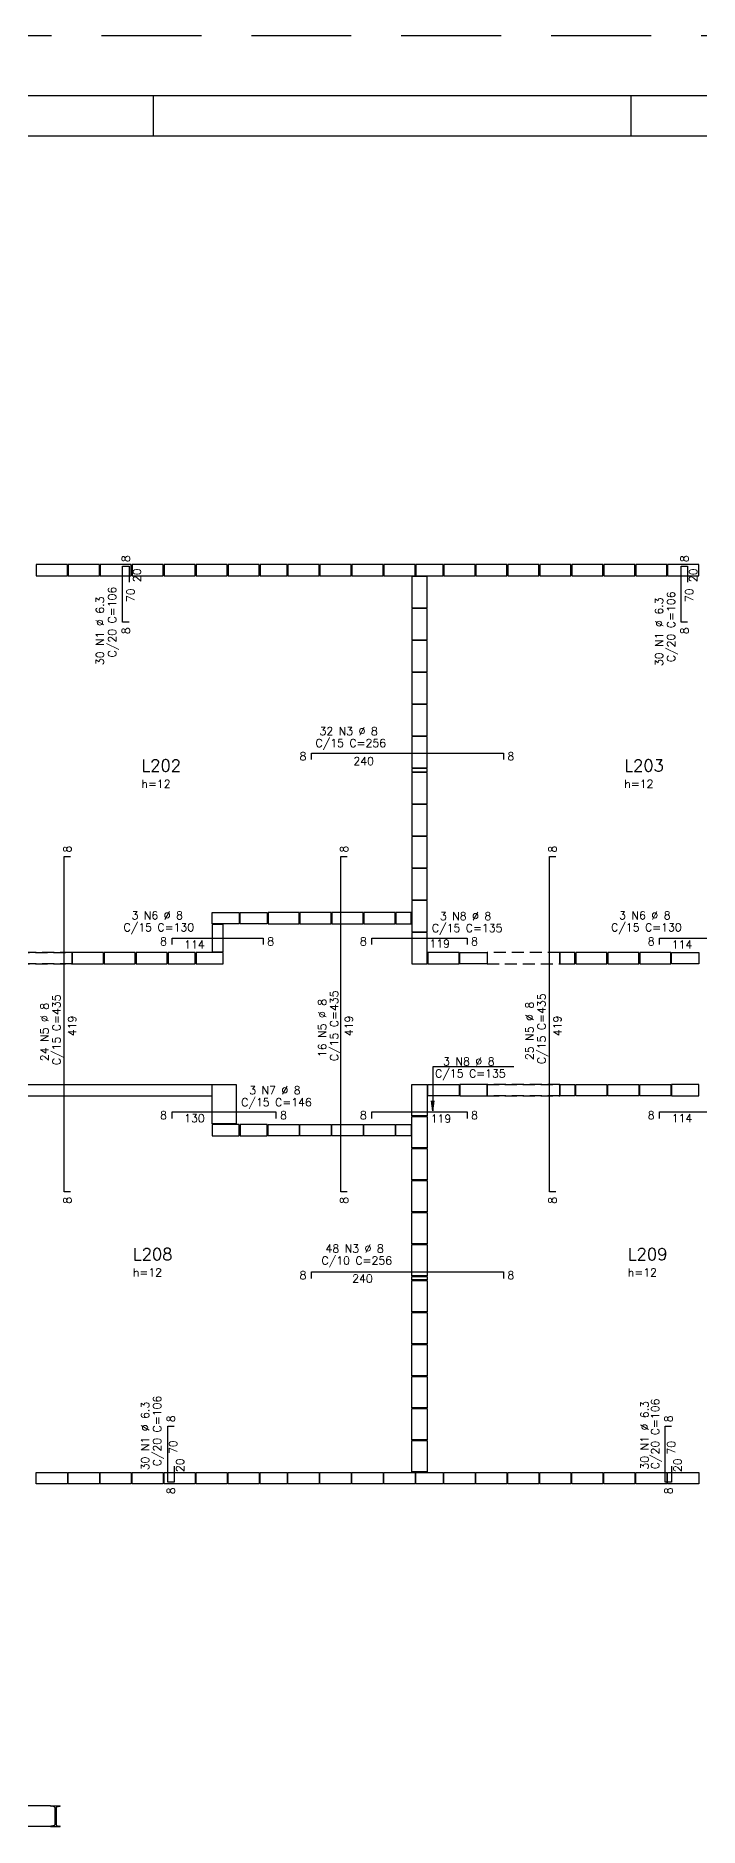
# Model space of a CAD drawing. Extents: x -1 to 121, y -1 to 86.
# Drawn here: x 30.16 to 46.76, y 41.02 to 85.8 of the extents above; entities that cross this region are included whole.
import ezdxf

# ---------------------------------------------------------------- set-up
doc = ezdxf.new("R2010")
doc.units = 0
doc.header["$MEASUREMENT"] = 0
doc.linetypes.add('ESTILO_TQS_0001', pattern=[0.45, 0.3, -0.15])
doc.linetypes.add('HIDDEN', pattern=[0.375, 0.25, -0.125])
doc.layers.get('0').update_dxf_attribs({"linetype": 'CONTINUOUS'})
doc.layers.get('Defpoints').update_dxf_attribs({"linetype": 'CONTINUOUS'})
for name, color, linetype in [('ARQ_FOLHA', 7, 'CONTINUOUS'), ('PENA_01', 1, 'CONTINUOUS'), ('PENA_02', 2, 'CONTINUOUS'), ('PENA_03', 3, 'CONTINUOUS'), ('PENA_05', 5, 'CONTINUOUS')]:
    doc.layers.add(name, color=color, linetype=linetype)
doc.styles.get("Standard").update_dxf_attribs({"font": 'ROMANS.SHX'})

# ---------------------------------------------------------------- blocks, each defined once
blk = doc.blocks.new('FOLHA A0 - 1189 X 841')
at = {"layer": 'ARQ_FOLHA', "color": 1}
for p, q in [((-859.5, 831), (-859.5, 841)), ((-740, 831), (-740, 841))]:
    blk.add_line(p, q, dxfattribs=at)
for points in [[(-1189, 0), (0, 0), (0, 841), (-1189, 841)], [(-10, 10), (-1164, 10), (-1164, 831), (-10, 831)]]:
    blk.add_lwpolyline(points, close=True, dxfattribs=at)
at = {"layer": 'Defpoints', "color": 8, "linetype": 'HIDDEN', "ltscale": 100}
blk.add_lwpolyline([(-1204, -15), (15, -15), (15, 856), (-1204, 856)], close=True, dxfattribs=at)
blk = doc.blocks.new('*U27')
blk.add_blockref('FOLHA A0 - 1189 X 841', (0, 0))

msp = doc.modelspace()

# ---------------------------------------------------------------- linework, layer by layer
at = {"layer": 'PENA_01', "linetype": 'Continuous'}
for p, q in [((30.949, 72.584), (30.169, 72.584)), ((30.169, 72.584), (30.169, 72.304)), ((30.949, 72.304), (30.949, 72.584)), ((31.749, 72.584), (30.969, 72.584)), ((30.969, 72.584), (30.969, 72.304)), ((31.749, 72.304), (31.749, 72.584)), ((32.549, 72.584), (31.769, 72.584)), ((31.769, 72.584), (31.769, 72.304)), ((32.549, 72.304), (32.549, 72.584)), ((33.349, 72.584), (32.569, 72.584)), ((32.569, 72.584), (32.569, 72.304)), ((33.349, 72.304), (33.349, 72.584)), ((34.149, 72.584), (33.369, 72.584)), ((33.369, 72.584), (33.369, 72.304)), ((34.149, 72.304), (34.149, 72.584)), ((34.949, 72.584), (34.169, 72.584)), ((34.169, 72.584), (34.169, 72.304)), ((34.949, 72.304), (34.949, 72.584)), ((35.749, 72.584), (34.969, 72.584)), ((34.969, 72.584), (34.969, 72.304)), ((35.749, 72.304), (35.749, 72.584)), ((36.449, 72.584), (35.769, 72.584)), ((35.769, 72.584), (35.769, 72.304)), ((36.449, 72.304), (36.449, 72.584)), ((37.249, 72.584), (36.469, 72.584)), ((36.469, 72.584), (36.469, 72.304)), ((37.249, 72.304), (37.249, 72.584)), ((38.049, 72.584), (37.269, 72.584)), ((37.269, 72.584), (37.269, 72.304)), ((38.049, 72.304), (38.049, 72.584)), ((38.849, 72.584), (38.069, 72.584)), ((38.069, 72.584), (38.069, 72.304)), ((38.849, 72.304), (38.849, 72.584)), ((39.649, 72.584), (38.869, 72.584)), ((38.869, 72.584), (38.869, 72.304)), ((39.649, 72.304), (39.649, 72.584)), ((40.349, 72.584), (39.669, 72.584)), ((39.669, 72.584), (39.669, 72.304)), ((40.349, 72.304), (40.349, 72.584)), ((41.149, 72.584), (40.369, 72.584)), ((40.369, 72.584), (40.369, 72.304)), ((41.149, 72.304), (41.149, 72.584)), ((41.949, 72.584), (41.169, 72.584)), ((41.169, 72.584), (41.169, 72.304)), ((41.949, 72.304), (41.949, 72.584)), ((42.749, 72.584), (41.969, 72.584)), ((41.969, 72.584), (41.969, 72.304)), ((42.749, 72.304), (42.749, 72.584)), ((43.549, 72.584), (42.769, 72.584)), ((42.769, 72.584), (42.769, 72.304)), ((43.549, 72.304), (43.549, 72.584)), ((44.349, 72.584), (43.569, 72.584)), ((43.569, 72.584), (43.569, 72.304)), ((44.349, 72.304), (44.349, 72.584)), ((45.149, 72.584), (44.369, 72.584)), ((44.369, 72.584), (44.369, 72.304)), ((45.149, 72.304), (45.149, 72.584)), ((45.949, 72.584), (45.169, 72.584)), ((45.169, 72.584), (45.169, 72.304)), ((45.949, 72.304), (45.949, 72.584)), ((46.749, 72.584), (45.969, 72.584)), ((45.969, 72.584), (45.969, 72.304)), ((46.749, 72.304), (46.749, 72.584)), ((30.169, 72.304), (30.949, 72.304)), ((30.969, 72.304), (31.749, 72.304)), ((31.769, 72.304), (32.549, 72.304)), ((32.569, 72.304), (33.349, 72.304)), ((33.369, 72.304), (34.149, 72.304)), ((34.169, 72.304), (34.949, 72.304)), ((34.969, 72.304), (35.749, 72.304)), ((35.769, 72.304), (36.449, 72.304)), ((36.469, 72.304), (37.249, 72.304)), ((37.269, 72.304), (38.049, 72.304)), ((38.069, 72.304), (38.849, 72.304)), ((38.869, 72.304), (39.649, 72.304)), ((39.569, 72.284), (39.569, 71.504)), ((39.949, 72.284), (39.569, 72.284)), ((39.669, 72.304), (40.349, 72.304)), ((39.949, 71.504), (39.949, 72.284)), ((40.369, 72.304), (41.149, 72.304)), ((41.169, 72.304), (41.949, 72.304)), ((41.969, 72.304), (42.749, 72.304)), ((42.769, 72.304), (43.549, 72.304)), ((43.569, 72.304), (44.349, 72.304)), ((44.369, 72.304), (45.149, 72.304)), ((45.169, 72.304), (45.949, 72.304)), ((45.969, 72.304), (46.749, 72.304)), ((39.569, 71.504), (39.949, 71.504)), ((39.569, 71.484), (39.569, 70.704)), ((39.949, 71.484), (39.569, 71.484)), ((39.949, 70.704), (39.949, 71.484)), ((39.569, 70.704), (39.949, 70.704)), ((39.569, 70.684), (39.569, 69.904)), ((39.949, 70.684), (39.569, 70.684)), ((39.949, 69.904), (39.949, 70.684)), ((39.569, 69.904), (39.949, 69.904)), ((39.569, 69.884), (39.569, 69.104)), ((39.949, 69.884), (39.569, 69.884)), ((39.949, 69.104), (39.949, 69.884)), ((39.569, 69.104), (39.949, 69.104)), ((39.569, 69.084), (39.569, 68.304)), ((39.949, 69.084), (39.569, 69.084)), ((39.949, 68.304), (39.949, 69.084)), ((39.569, 68.304), (39.949, 68.304)), ((39.569, 68.284), (39.569, 67.504)), ((39.949, 68.284), (39.569, 68.284)), ((39.949, 67.504), (39.949, 68.284)), ((39.569, 67.504), (39.949, 67.504)), ((39.949, 67.484), (39.569, 67.484)), ((39.569, 67.484), (39.569, 67.404)), ((39.569, 67.404), (39.949, 67.404)), ((39.569, 67.384), (39.569, 66.604)), ((39.949, 67.384), (39.569, 67.384)), ((39.949, 67.404), (39.949, 67.484)), ((39.949, 66.604), (39.949, 67.384)), ((39.569, 66.604), (39.949, 66.604)), ((39.569, 66.584), (39.569, 65.804)), ((39.949, 66.584), (39.569, 66.584)), ((39.949, 65.804), (39.949, 66.584)), ((39.569, 65.804), (39.949, 65.804)), ((39.569, 65.784), (39.569, 65.004)), ((39.949, 65.784), (39.569, 65.784)), ((39.949, 65.004), (39.949, 65.784)), ((39.569, 65.004), (39.949, 65.004)), ((39.569, 64.984), (39.569, 64.204)), ((39.949, 64.984), (39.569, 64.984)), ((39.949, 64.204), (39.949, 64.984)), ((39.569, 64.204), (39.949, 64.204)), ((39.569, 64.184), (39.569, 63.404)), ((39.949, 64.184), (39.569, 64.184)), ((39.949, 63.404), (39.949, 64.184)), ((34.569, 63.884), (35.249, 63.884)), ((34.569, 63.604), (34.569, 63.884)), ((35.249, 63.604), (34.569, 63.604)), ((35.249, 63.884), (35.249, 63.604)), ((35.269, 63.884), (35.949, 63.884)), ((35.269, 63.604), (35.269, 63.884)), ((35.949, 63.604), (35.269, 63.604)), ((35.949, 63.884), (35.949, 63.604)), ((36.749, 63.884), (35.969, 63.884)), ((35.969, 63.884), (35.969, 63.604)), ((35.969, 63.604), (36.749, 63.604)), ((36.749, 63.604), (36.749, 63.884)), ((37.549, 63.884), (36.769, 63.884)), ((36.769, 63.884), (36.769, 63.604)), ((36.769, 63.604), (37.549, 63.604)), ((37.549, 63.604), (37.549, 63.884)), ((38.349, 63.884), (37.569, 63.884)), ((37.569, 63.884), (37.569, 63.604)), ((37.569, 63.604), (38.349, 63.604)), ((38.349, 63.604), (38.349, 63.884)), ((39.149, 63.884), (38.369, 63.884)), ((38.369, 63.884), (38.369, 63.604)), ((38.369, 63.604), (39.149, 63.604)), ((39.149, 63.604), (39.149, 63.884)), ((39.549, 63.884), (39.169, 63.884)), ((39.169, 63.884), (39.169, 63.604)), ((39.169, 63.604), (39.549, 63.604)), ((39.549, 63.604), (39.549, 63.884)), ((34.569, 63.584), (34.569, 62.904)), ((34.849, 63.584), (34.569, 63.584)), ((34.849, 62.904), (34.849, 63.584)), ((39.569, 63.404), (39.949, 63.404)), ((39.569, 63.384), (39.569, 62.604)), ((39.949, 63.384), (39.569, 63.384)), ((39.949, 62.604), (39.949, 63.384)), ((31.849, 62.884), (31.069, 62.884)), ((31.069, 62.884), (31.069, 62.604)), ((31.849, 62.604), (31.849, 62.884)), ((32.649, 62.884), (31.869, 62.884)), ((31.869, 62.884), (31.869, 62.604)), ((32.649, 62.604), (32.649, 62.884)), ((33.449, 62.884), (32.669, 62.884)), ((32.669, 62.884), (32.669, 62.604)), ((33.449, 62.604), (33.449, 62.884)), ((34.149, 62.884), (33.469, 62.884)), ((33.469, 62.884), (33.469, 62.604)), ((34.149, 62.604), (34.149, 62.884)), ((34.849, 62.884), (34.169, 62.884)), ((34.169, 62.884), (34.169, 62.604)), ((34.569, 62.904), (34.849, 62.904)), ((34.849, 62.604), (34.849, 62.884)), ((40.749, 62.884), (39.969, 62.884)), ((39.969, 62.884), (39.969, 62.604)), ((40.749, 62.604), (40.749, 62.884)), ((40.769, 62.884), (41.449, 62.884)), ((40.769, 62.604), (40.769, 62.884)), ((41.449, 62.884), (41.449, 62.604)), ((43.649, 62.884), (43.269, 62.884)), ((43.269, 62.884), (43.269, 62.604)), ((43.649, 62.604), (43.649, 62.884)), ((44.449, 62.884), (43.669, 62.884)), ((43.669, 62.884), (43.669, 62.604)), ((44.449, 62.604), (44.449, 62.884)), ((45.249, 62.884), (44.469, 62.884)), ((44.469, 62.884), (44.469, 62.604)), ((45.249, 62.604), (45.249, 62.884)), ((46.049, 62.884), (45.269, 62.884)), ((45.269, 62.884), (45.269, 62.604)), ((46.049, 62.604), (46.049, 62.884)), ((46.069, 62.884), (46.749, 62.884)), ((46.069, 62.604), (46.069, 62.884)), ((46.749, 62.884), (46.749, 62.604)), ((31.069, 62.604), (31.849, 62.604)), ((31.869, 62.604), (32.649, 62.604)), ((32.669, 62.604), (33.449, 62.604)), ((33.469, 62.604), (34.149, 62.604)), ((34.169, 62.604), (34.849, 62.604)), ((39.569, 62.604), (39.949, 62.604)), ((39.969, 62.604), (40.749, 62.604)), ((41.449, 62.604), (40.769, 62.604)), ((43.269, 62.604), (43.649, 62.604)), ((43.669, 62.604), (44.449, 62.604)), ((44.469, 62.604), (45.249, 62.604)), ((45.269, 62.604), (46.049, 62.604)), ((46.749, 62.604), (46.069, 62.604)), ((27.749, 59.584), (34.569, 59.584)), ((39.569, 58.804), (39.569, 59.584)), ((39.569, 59.584), (39.949, 59.584)), ((39.949, 59.584), (39.949, 58.804)), ((39.969, 59.304), (39.969, 59.584)), ((39.969, 59.584), (40.749, 59.584)), ((40.749, 59.584), (40.749, 59.304)), ((41.449, 59.584), (40.769, 59.584)), ((40.769, 59.584), (40.769, 59.304)), ((41.449, 59.304), (41.449, 59.584)), ((43.269, 59.584), (43.649, 59.584)), ((43.269, 59.304), (43.269, 59.584)), ((43.649, 59.584), (43.649, 59.304)), ((43.669, 59.304), (43.669, 59.584)), ((43.669, 59.584), (44.449, 59.584)), ((44.449, 59.584), (44.449, 59.304)), ((44.469, 59.304), (44.469, 59.584)), ((44.469, 59.584), (45.249, 59.584)), ((45.249, 59.584), (45.249, 59.304)), ((45.269, 59.304), (45.269, 59.584)), ((45.269, 59.584), (46.049, 59.584)), ((46.049, 59.584), (46.049, 59.304)), ((46.749, 59.584), (46.069, 59.584)), ((46.069, 59.584), (46.069, 59.304)), ((46.749, 59.304), (46.749, 59.584)), ((27.749, 59.304), (34.569, 59.304)), ((40.749, 59.304), (39.969, 59.304)), ((40.769, 59.304), (41.449, 59.304)), ((43.649, 59.304), (43.269, 59.304)), ((44.449, 59.304), (43.669, 59.304)), ((45.249, 59.304), (44.469, 59.304)), ((46.049, 59.304), (45.269, 59.304)), ((46.069, 59.304), (46.749, 59.304)), ((39.949, 58.804), (39.569, 58.804)), ((39.569, 58.004), (39.569, 58.784)), ((39.569, 58.784), (39.949, 58.784)), ((39.949, 58.784), (39.949, 58.004)), ((35.249, 58.584), (34.569, 58.584)), ((34.569, 58.584), (34.569, 58.304)), ((34.569, 58.304), (35.249, 58.304)), ((35.249, 58.304), (35.249, 58.584)), ((35.949, 58.584), (35.269, 58.584)), ((35.269, 58.584), (35.269, 58.304)), ((35.269, 58.304), (35.949, 58.304)), ((35.949, 58.304), (35.949, 58.584)), ((35.969, 58.304), (35.969, 58.584)), ((35.969, 58.584), (36.749, 58.584)), ((36.749, 58.304), (35.969, 58.304)), ((36.749, 58.584), (36.749, 58.304)), ((36.769, 58.304), (36.769, 58.584)), ((36.769, 58.584), (37.549, 58.584)), ((37.549, 58.304), (36.769, 58.304)), ((37.549, 58.584), (37.549, 58.304)), ((37.569, 58.304), (37.569, 58.584)), ((37.569, 58.584), (38.349, 58.584)), ((38.349, 58.304), (37.569, 58.304)), ((38.349, 58.584), (38.349, 58.304)), ((38.369, 58.304), (38.369, 58.584)), ((38.369, 58.584), (39.149, 58.584)), ((39.149, 58.304), (38.369, 58.304)), ((39.149, 58.584), (39.149, 58.304)), ((39.169, 58.584), (39.549, 58.584)), ((39.169, 58.304), (39.169, 58.584)), ((39.549, 58.304), (39.169, 58.304)), ((39.549, 58.584), (39.549, 58.304)), ((39.949, 58.004), (39.569, 58.004)), ((39.569, 57.204), (39.569, 57.984)), ((39.569, 57.984), (39.949, 57.984)), ((39.949, 57.984), (39.949, 57.204)), ((39.949, 57.204), (39.569, 57.204)), ((39.569, 56.404), (39.569, 57.184)), ((39.569, 57.184), (39.949, 57.184)), ((39.949, 57.184), (39.949, 56.404)), ((39.949, 56.404), (39.569, 56.404)), ((39.569, 55.604), (39.569, 56.384)), ((39.569, 56.384), (39.949, 56.384)), ((39.949, 56.384), (39.949, 55.604)), ((39.949, 55.604), (39.569, 55.604)), ((39.569, 54.804), (39.569, 55.584)), ((39.569, 55.584), (39.949, 55.584)), ((39.949, 55.584), (39.949, 54.804)), ((39.949, 54.804), (39.569, 54.804)), ((39.569, 54.704), (39.569, 54.784)), ((39.569, 54.784), (39.949, 54.784)), ((39.949, 54.704), (39.569, 54.704)), ((39.569, 53.904), (39.569, 54.684)), ((39.569, 54.684), (39.949, 54.684)), ((39.949, 54.784), (39.949, 54.704)), ((39.949, 54.684), (39.949, 53.904)), ((39.949, 53.904), (39.569, 53.904)), ((39.569, 53.104), (39.569, 53.884)), ((39.569, 53.884), (39.949, 53.884)), ((39.949, 53.884), (39.949, 53.104)), ((39.949, 53.104), (39.569, 53.104)), ((39.569, 52.304), (39.569, 53.084)), ((39.569, 53.084), (39.949, 53.084)), ((39.949, 53.084), (39.949, 52.304)), ((39.949, 52.304), (39.569, 52.304)), ((39.569, 51.504), (39.569, 52.284)), ((39.569, 52.284), (39.949, 52.284)), ((39.949, 52.284), (39.949, 51.504)), ((39.949, 51.504), (39.569, 51.504)), ((39.569, 50.704), (39.569, 51.484)), ((39.569, 51.484), (39.949, 51.484)), ((39.949, 51.484), (39.949, 50.704)), ((39.949, 50.704), (39.569, 50.704)), ((39.569, 49.904), (39.569, 50.684)), ((39.569, 50.684), (39.949, 50.684)), ((39.949, 50.684), (39.949, 49.904)), ((30.169, 49.884), (30.949, 49.884)), ((30.169, 49.604), (30.169, 49.884)), ((30.949, 49.884), (30.949, 49.604)), ((30.969, 49.884), (31.749, 49.884)), ((30.969, 49.604), (30.969, 49.884)), ((31.749, 49.884), (31.749, 49.604)), ((31.769, 49.884), (32.549, 49.884)), ((31.769, 49.604), (31.769, 49.884)), ((32.549, 49.884), (32.549, 49.604)), ((32.569, 49.884), (33.349, 49.884)), ((32.569, 49.604), (32.569, 49.884)), ((33.349, 49.884), (33.349, 49.604)), ((33.369, 49.884), (34.149, 49.884)), ((33.369, 49.604), (33.369, 49.884)), ((34.149, 49.884), (34.149, 49.604)), ((34.169, 49.884), (34.949, 49.884)), ((34.169, 49.604), (34.169, 49.884)), ((34.949, 49.884), (34.949, 49.604)), ((34.969, 49.884), (35.749, 49.884)), ((34.969, 49.604), (34.969, 49.884)), ((35.749, 49.884), (35.749, 49.604)), ((35.769, 49.884), (36.449, 49.884)), ((35.769, 49.604), (35.769, 49.884)), ((36.449, 49.884), (36.449, 49.604)), ((36.469, 49.884), (37.249, 49.884)), ((36.469, 49.604), (36.469, 49.884)), ((37.249, 49.884), (37.249, 49.604)), ((37.269, 49.884), (38.049, 49.884)), ((37.269, 49.604), (37.269, 49.884)), ((38.049, 49.884), (38.049, 49.604)), ((38.069, 49.884), (38.849, 49.884)), ((38.069, 49.604), (38.069, 49.884)), ((38.849, 49.884), (38.849, 49.604)), ((38.869, 49.884), (39.649, 49.884)), ((38.869, 49.604), (38.869, 49.884)), ((39.949, 49.904), (39.569, 49.904)), ((39.649, 49.884), (39.649, 49.604)), ((39.669, 49.884), (40.349, 49.884)), ((39.669, 49.604), (39.669, 49.884)), ((40.349, 49.884), (40.349, 49.604)), ((40.369, 49.884), (41.149, 49.884)), ((40.369, 49.604), (40.369, 49.884)), ((41.149, 49.884), (41.149, 49.604)), ((41.169, 49.884), (41.949, 49.884)), ((41.169, 49.604), (41.169, 49.884)), ((41.949, 49.884), (41.949, 49.604)), ((41.969, 49.884), (42.749, 49.884)), ((41.969, 49.604), (41.969, 49.884)), ((42.749, 49.884), (42.749, 49.604)), ((42.769, 49.884), (43.549, 49.884)), ((42.769, 49.604), (42.769, 49.884)), ((43.549, 49.884), (43.549, 49.604)), ((43.569, 49.884), (44.349, 49.884)), ((43.569, 49.604), (43.569, 49.884)), ((44.349, 49.884), (44.349, 49.604)), ((44.369, 49.884), (45.149, 49.884)), ((44.369, 49.604), (44.369, 49.884)), ((45.149, 49.884), (45.149, 49.604)), ((45.169, 49.884), (45.949, 49.884)), ((45.169, 49.604), (45.169, 49.884)), ((45.949, 49.884), (45.949, 49.604)), ((45.969, 49.884), (46.749, 49.884)), ((45.969, 49.604), (45.969, 49.884)), ((46.749, 49.884), (46.749, 49.604)), ((30.949, 49.604), (30.169, 49.604)), ((31.749, 49.604), (30.969, 49.604)), ((32.549, 49.604), (31.769, 49.604)), ((33.349, 49.604), (32.569, 49.604)), ((34.149, 49.604), (33.369, 49.604)), ((34.949, 49.604), (34.169, 49.604)), ((35.749, 49.604), (34.969, 49.604)), ((36.449, 49.604), (35.769, 49.604)), ((37.249, 49.604), (36.469, 49.604)), ((38.049, 49.604), (37.269, 49.604)), ((38.849, 49.604), (38.069, 49.604)), ((39.649, 49.604), (38.869, 49.604)), ((40.349, 49.604), (39.669, 49.604)), ((41.149, 49.604), (40.369, 49.604)), ((41.949, 49.604), (41.169, 49.604)), ((42.749, 49.604), (41.969, 49.604)), ((43.549, 49.604), (42.769, 49.604)), ((44.349, 49.604), (43.569, 49.604)), ((45.149, 49.604), (44.369, 49.604)), ((45.949, 49.604), (45.169, 49.604)), ((46.749, 49.604), (45.969, 49.604)), ((30.528, 41.556), (27.169, 41.556)), ((30.528, 41.036), (27.169, 41.036))]:
    msp.add_line(p, q, dxfattribs=at)
at = {"layer": 'PENA_01', "linetype": 'ESTILO_TQS_0001'}
for points in [[(29.249, 62.884), (29.249, 62.604), (31.069, 62.604), (31.069, 62.884), (29.249, 62.884)], [(29.249, 62.884), (31.069, 62.884), (31.069, 62.604), (29.249, 62.604), (29.249, 62.884)], [(41.449, 62.884), (41.449, 62.604), (43.269, 62.604), (43.269, 62.884), (41.449, 62.884)], [(41.449, 62.884), (41.449, 62.604), (43.269, 62.604), (43.269, 62.884), (41.449, 62.884)], [(41.449, 59.584), (41.449, 59.304), (43.269, 59.304), (43.269, 59.584), (41.449, 59.584)], [(41.449, 59.584), (43.269, 59.584), (43.269, 59.304), (41.449, 59.304), (41.449, 59.584)]]:
    msp.add_lwpolyline(points, dxfattribs=at)
at = {"layer": 'PENA_02', "linetype": 'Continuous'}
for p, q in [((34.569, 59.584), (35.169, 59.584)), ((34.569, 58.604), (34.569, 59.584)), ((35.169, 59.584), (35.169, 58.604)), ((35.169, 58.604), (34.569, 58.604))]:
    msp.add_line(p, q, dxfattribs=at)
at = {"layer": 'PENA_03', "linetype": 'Continuous'}
for p, q in [((30.528, 41.556), (30.769, 41.556)), ((30.615, 41.532), (30.54, 41.544)), ((30.632, 41.512), (30.632, 41.08)), ((30.649, 41.276), (30.649, 41.316)), ((30.665, 41.512), (30.665, 41.08)), ((30.682, 41.532), (30.757, 41.544)), ((30.528, 41.036), (30.769, 41.036)), ((30.615, 41.06), (30.54, 41.048)), ((30.682, 41.06), (30.757, 41.048))]:
    msp.add_line(p, q, dxfattribs=at)
msp.add_lwpolyline([(42.118, 60.029), (40.097, 60.029), (40.097, 58.926), (40.064, 59.174), (40.097, 58.926), (40.129, 59.174)], dxfattribs=at)
for centre, radius, start, end in [((30.54, 41.556), 0.0123, 180, 270), ((30.612, 41.512), 0.0205, 0, 81.1582), ((30.685, 41.512), 0.0205, 98.8418, 180), ((30.757, 41.556), 0.0123, 270, 0), ((30.54, 41.036), 0.0123, 90, 180), ((30.612, 41.08), 0.0205, 278.8418, 0), ((30.685, 41.08), 0.0205, 180, 261.1582), ((30.757, 41.036), 0.0123, 0, 90)]:
    msp.add_arc(centre, radius, start, end, dxfattribs=at)
at = {"layer": 'PENA_05', "linetype": 'Continuous'}
for p, q in [((32.331, 71.144), (32.331, 72.544)), ((32.331, 72.544), (32.491, 72.544)), ((32.491, 72.544), (32.491, 72.144)), ((46.309, 71.144), (46.309, 72.544)), ((46.309, 72.544), (46.469, 72.544)), ((46.469, 72.544), (46.469, 72.144)), ((32.491, 71.144), (32.331, 71.144)), ((46.469, 71.144), (46.309, 71.144)), ((37.059, 67.712), (37.059, 67.872)), ((37.059, 67.872), (41.859, 67.872)), ((41.859, 67.872), (41.859, 67.712)), ((30.869, 56.904), (30.869, 65.284)), ((30.869, 65.284), (31.029, 65.284)), ((37.793, 56.904), (37.793, 65.284)), ((37.793, 65.284), (37.953, 65.284)), ((43.009, 56.904), (43.009, 65.284)), ((43.009, 65.284), (43.169, 65.284)), ((33.569, 63.084), (33.569, 63.244)), ((33.569, 63.244), (35.849, 63.244)), ((35.849, 63.244), (35.849, 63.084)), ((38.569, 63.084), (38.569, 63.244)), ((38.569, 63.244), (40.949, 63.244)), ((40.949, 63.244), (40.949, 63.084)), ((45.769, 63.084), (45.769, 63.244)), ((45.769, 63.244), (48.049, 63.244)), ((33.569, 58.74), (33.569, 58.9)), ((33.569, 58.9), (36.169, 58.9)), ((36.169, 58.9), (36.169, 58.74)), ((38.569, 58.74), (38.569, 58.9)), ((38.569, 58.9), (40.949, 58.9)), ((40.949, 58.9), (40.949, 58.74)), ((45.769, 58.74), (45.769, 58.9)), ((45.769, 58.9), (48.049, 58.9)), ((31.029, 56.904), (30.869, 56.904)), ((37.953, 56.904), (37.793, 56.904)), ((43.169, 56.904), (43.009, 56.904)), ((37.059, 54.741), (37.059, 54.901)), ((37.059, 54.901), (41.859, 54.901)), ((41.859, 54.901), (41.859, 54.741)), ((33.459, 49.644), (33.459, 51.044)), ((33.459, 51.044), (33.619, 51.044)), ((45.909, 49.644), (45.909, 51.044)), ((45.909, 51.044), (46.069, 51.044)), ((33.619, 50.044), (33.619, 49.644)), ((46.069, 50.044), (46.069, 49.644)), ((33.619, 49.644), (33.459, 49.644)), ((46.069, 49.644), (45.909, 49.644))]:
    msp.add_line(p, q, dxfattribs=at)

# ---------------------------------------------------------------- block references
at = {"xscale": 0.09999999999999938, "yscale": 0.09999999999999938, "zscale": 0.09999999999999938}
msp.add_blockref('*U27', (119.054, 0.201), dxfattribs=at)

# ---------------------------------------------------------------- texts
at = {"layer": 'PENA_03', "linetype": 'Continuous'}
for s, p in [('8', (32.511, 72.644)), ('8', (46.489, 72.644)), ('20', (32.791, 72.144)), ('20', (46.709, 72.143)), ('30 N1 %%c 6.3', (31.864, 70.069)), ('C/20 C=106', (32.168, 70.263)), ('70', (32.631, 71.644)), ('30 N1 %%c 6.3', (45.853, 70.045)), ('C/20 C=106', (46.153, 70.145)), ('70', (46.609, 71.644)), ('8', (32.511, 70.844)), ('8', (46.489, 70.844)), ('8', (31.049, 65.384)), ('8', (37.973, 65.384)), ('8', (43.189, 65.384)), ('C/15 C=435', (30.777, 60.07)), ('C/15 C=435', (37.725, 60.17)), ('C/15 C=435', (42.915, 60.097)), ('24 N5 %%c 8', (30.477, 60.17)), ('16 N5 %%c 8', (37.425, 60.27)), ('25 N5 %%c 8', (42.615, 60.197)), ('419', (31.169, 60.794)), ('419', (38.093, 60.794)), ('419', (43.309, 60.794)), ('8', (31.049, 56.604)), ('8', (37.973, 56.604)), ('8', (43.189, 56.604)), ('30 N1 %%c 6.3', (32.993, 49.941)), ('C/20 C=106', (33.293, 50.041)), ('30 N1 %%c 6.3', (45.491, 49.959)), ('C/20 C=106', (45.756, 49.969)), ('8', (33.639, 51.144)), ('8', (46.089, 51.144)), ('70', (33.694, 50.349)), ('70', (46.159, 50.335)), ('20', (33.868, 49.898)), ('20', (46.318, 49.898)), ('8', (33.639, 49.344)), ('8', (46.089, 49.344))]:
    msp.add_text(s, height=0.2, rotation=90, dxfattribs=at).set_placement(p)
for s, height, p in [('32 N3 %%c 8', 0.2, (37.258, 68.32)), ('C/15 C=256', 0.2, (37.158, 68.02)), ('L202', 0.3, (32.803, 67.409)), ('8', 0.2, (36.759, 67.692)), ('240', 0.2, (38.106, 67.572)), ('8', 0.2, (41.959, 67.692)), ('L203', 0.3, (44.884, 67.409)), ('h=12', 0.2, (32.803, 67.001)), ('h=12', 0.2, (44.884, 67.001)), ('C/15 C=130', 0.2, (32.355, 63.415)), ('3 N6 %%c 8', 0.2, (32.555, 63.715)), ('C/15 C=135', 0.2, (40.07, 63.397)), ('3 N8 %%c 8', 0.2, (40.27, 63.697)), ('C/15 C=130', 0.2, (44.555, 63.415)), ('3 N6 %%c 8', 0.2, (44.755, 63.715)), ('8', 0.2, (33.269, 63.064)), ('114', 0.2, (33.871, 62.985)), ('8', 0.2, (35.949, 63.064)), ('8', 0.2, (38.269, 63.064)), ('119', 0.2, (40.007, 63.008)), ('8', 0.2, (41.049, 63.064)), ('8', 0.2, (45.469, 63.064)), ('114', 0.2, (46.071, 62.985)), ('3 N8 %%c 8', 0.2, (40.351, 60.062)), ('C/15 C=135', 0.2, (40.151, 59.762)), ('C/15 C=146', 0.2, (35.299, 59.042)), ('3 N7 %%c 8', 0.2, (35.499, 59.342)), ('8', 0.2, (33.269, 58.72)), ('130', 0.2, (33.871, 58.642)), ('8', 0.2, (36.269, 58.72)), ('8', 0.2, (38.269, 58.72)), ('119', 0.2, (40.039, 58.633)), ('8', 0.2, (41.049, 58.72)), ('8', 0.2, (45.469, 58.72)), ('114', 0.2, (46.071, 58.642)), ('48 N3 %%c 8', 0.2, (37.408, 55.386)), ('L208', 0.3, (32.589, 55.196)), ('C/10 C=256', 0.2, (37.308, 55.086)), ('L209', 0.3, (44.973, 55.196)), ('h=12', 0.2, (32.589, 54.788)), ('8', 0.2, (36.759, 54.721)), ('240', 0.2, (38.076, 54.634)), ('8', 0.2, (41.959, 54.721)), ('h=12', 0.2, (44.973, 54.788))]:
    msp.add_text(s, height=height, dxfattribs=at).set_placement(p)

doc.saveas('drawing.dxf')
